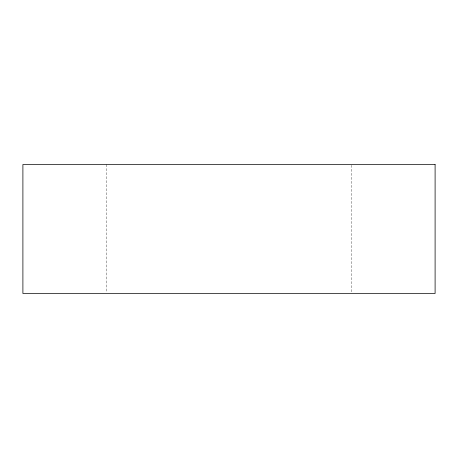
<?xml version="1.0" encoding="UTF-8"?>
<svg xmlns="http://www.w3.org/2000/svg" width="458" height="458" viewBox="0 0 458 458"><rect width="100%" height="100%" fill="white"/><g stroke="black" fill="none" stroke-linecap="round" stroke-linejoin="round"><path stroke-width="0.34" stroke-dasharray="2.29 1.72" d="M351.189 165.224L351.189 292.776M106.811 164.514L106.811 292.776"/><path stroke-width="0.69" d="M435.1 164.514L22.9 164.514L22.9 293.486L435.1 293.486L435.1 164.514"/></g></svg>
